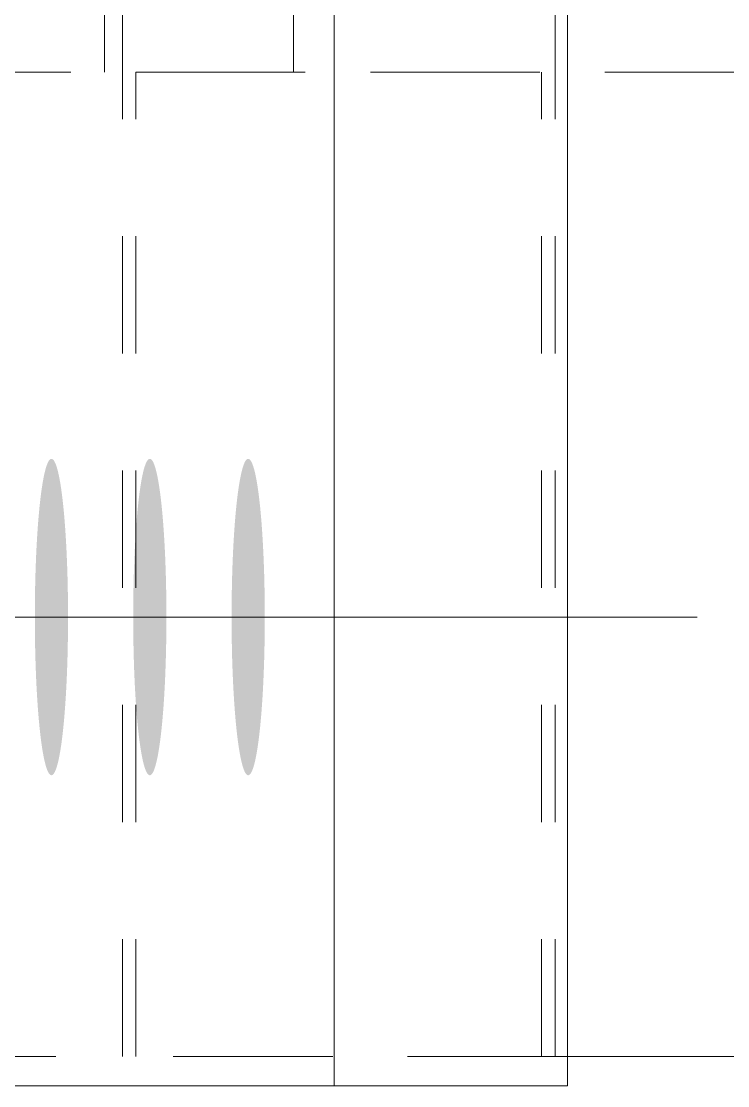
# Model space of a CAD drawing. Header units: millimetres. Extents: x 2 to 825, y 1 to 579.
# Drawn here: x 38.33 to 44.35, y 433.91 to 443 of the extents above; entities that cross this region are included whole.
import ezdxf

# ---------------------------------------------------------------- set-up
doc = ezdxf.new("R2010")
doc.units = ezdxf.units.MM
doc.linetypes.add('XKITLINE00', pattern=[0])
doc.linetypes.add('XKITLINE01', pattern=[4, 1, -1, 1, -1])
doc.layers.add('Bolt', color=3, linetype='Continuous', lineweight=0)
doc.layers.add('Part', color=2, linetype='Continuous', lineweight=0)

# ---------------------------------------------------------------- blocks, each defined once
blk = doc.blocks.new('*A80')
at = {"layer": 'Bolt'}
for points in [[(38.727, 437.8818), (38.7268, 437.8487), (38.7266, 437.8156), (38.7263, 437.7826), (38.7259, 437.7497), (38.7255, 437.7169), (38.7249, 437.6841), (38.7243, 437.6516), (38.7236, 437.6192), (38.7228, 437.5869), (38.7219, 437.5549), (38.7209, 437.5231), (38.7199, 437.4915), (38.7187, 437.4601), (38.7175, 437.4291), (38.7162, 437.3983), (38.7149, 437.3679), (38.7134, 437.3377), (38.7119, 437.308), (38.7103, 437.2786), (38.7086, 437.2495), (38.7069, 437.2209), (38.705, 437.1927), (38.7031, 437.1649), (38.7012, 437.1376), (38.6991, 437.1107), (38.697, 437.0844), (38.6949, 437.0585), (38.6926, 437.0332), (38.6903, 437.0083), (38.688, 436.9841), (38.6855, 436.9603), (38.683, 436.9372), (38.6805, 436.9147), (38.6779, 436.8927), (38.6752, 436.8714), (38.6725, 436.8507), (38.6698, 436.8306), (38.6669, 436.8112), (38.6641, 436.7925), (38.6612, 436.7744), (38.6582, 436.757), (38.6552, 436.7403), (38.6521, 436.7243), (38.6491, 436.7091), (38.6459, 436.6946), (38.6428, 436.6808), (38.6396, 436.6677), (38.6364, 436.6554), (38.6331, 436.6439), (38.6298, 436.6331), (38.6265, 436.6231), (38.6232, 436.6138), (38.6198, 436.6054), (38.6164, 436.5977), (38.613, 436.5909), (38.6096, 436.5848), (38.6062, 436.5795), (38.6027, 436.5751), (38.5993, 436.5714), (38.5958, 436.5686), (38.5923, 436.5666), (38.5889, 436.5653), (38.5854, 436.5649), (38.5819, 436.5653), (38.5784, 436.5666), (38.575, 436.5686), (38.5715, 436.5714), (38.5681, 436.5751), (38.5646, 436.5795), (38.5612, 436.5848), (38.5578, 436.5909), (38.5544, 436.5977), (38.551, 436.6054), (38.5476, 436.6138), (38.5443, 436.6231), (38.541, 436.6331), (38.5377, 436.6439), (38.5344, 436.6554), (38.5312, 436.6677), (38.528, 436.6808), (38.5248, 436.6946), (38.5217, 436.7091), (38.5186, 436.7243), (38.5156, 436.7403), (38.5126, 436.757), (38.5096, 436.7744), (38.5067, 436.7925), (38.5039, 436.8112), (38.501, 436.8306), (38.4983, 436.8507), (38.4956, 436.8714), (38.4929, 436.8927), (38.4903, 436.9147), (38.4878, 436.9372), (38.4853, 436.9603), (38.4828, 436.9841), (38.4805, 437.0083), (38.4782, 437.0332), (38.4759, 437.0585), (38.4738, 437.0844), (38.4717, 437.1107), (38.4696, 437.1376), (38.4677, 437.1649), (38.4658, 437.1927), (38.4639, 437.2209), (38.4622, 437.2495), (38.4605, 437.2786), (38.4589, 437.308), (38.4574, 437.3377), (38.4559, 437.3679), (38.4546, 437.3983), (38.4533, 437.4291), (38.4521, 437.4601), (38.4509, 437.4915), (38.4499, 437.5231), (38.4489, 437.5549), (38.448, 437.5869), (38.4472, 437.6192), (38.4465, 437.6516), (38.4459, 437.6841), (38.4453, 437.7169), (38.4449, 437.7497), (38.4445, 437.7826), (38.4442, 437.8156), (38.444, 437.8487), (38.4438, 437.8818), (38.4438, 437.9149), (38.4438, 437.9481), (38.444, 437.9812), (38.4442, 438.0142), (38.4445, 438.0473), (38.4449, 438.0802), (38.4453, 438.113), (38.4459, 438.1457), (38.4465, 438.1783), (38.4472, 438.2107), (38.448, 438.243), (38.4489, 438.275), (38.4499, 438.3068), (38.4509, 438.3384), (38.4521, 438.3697), (38.4533, 438.4008), (38.4546, 438.4316), (38.4559, 438.462), (38.4574, 438.4921), (38.4589, 438.5219), (38.4605, 438.5513), (38.4622, 438.5803), (38.4639, 438.609), (38.4658, 438.6372), (38.4677, 438.665), (38.4696, 438.6923), (38.4717, 438.7191), (38.4738, 438.7455), (38.4759, 438.7714), (38.4782, 438.7967), (38.4805, 438.8215), (38.4828, 438.8458), (38.4853, 438.8695), (38.4878, 438.8927), (38.4903, 438.9152), (38.4929, 438.9372), (38.4956, 438.9585), (38.4983, 438.9792), (38.501, 438.9993), (38.5039, 439.0187), (38.5067, 439.0374), (38.5096, 439.0555), (38.5126, 439.0729), (38.5156, 439.0896), (38.5186, 439.1055), (38.5217, 439.1208), (38.5248, 439.1353), (38.528, 439.1491), (38.5312, 439.1622), (38.5344, 439.1745), (38.5377, 439.186), (38.541, 439.1968), (38.5443, 439.2068), (38.5476, 439.216), (38.551, 439.2245), (38.5544, 439.2321), (38.5578, 439.239), (38.5612, 439.2451), (38.5646, 439.2503), (38.5681, 439.2548), (38.5715, 439.2584), (38.575, 439.2613), (38.5784, 439.2633), (38.5819, 439.2645), (38.5854, 439.2649), (38.5889, 439.2645), (38.5923, 439.2633), (38.5958, 439.2613), (38.5993, 439.2584), (38.6027, 439.2548), (38.6062, 439.2503), (38.6096, 439.2451), (38.613, 439.239), (38.6164, 439.2321), (38.6198, 439.2245), (38.6232, 439.216), (38.6265, 439.2068), (38.6298, 439.1968), (38.6331, 439.186), (38.6364, 439.1745), (38.6396, 439.1622), (38.6428, 439.1491), (38.6459, 439.1353), (38.6491, 439.1208), (38.6521, 439.1055), (38.6552, 439.0896), (38.6582, 439.0729), (38.6612, 439.0555), (38.6641, 439.0374), (38.6669, 439.0187), (38.6698, 438.9993), (38.6725, 438.9792), (38.6752, 438.9585), (38.6779, 438.9372), (38.6805, 438.9152), (38.683, 438.8927), (38.6855, 438.8695), (38.688, 438.8458), (38.6903, 438.8215), (38.6926, 438.7967), (38.6949, 438.7714), (38.697, 438.7455), (38.6991, 438.7191), (38.7012, 438.6923), (38.7031, 438.665), (38.705, 438.6372), (38.7069, 438.609), (38.7086, 438.5803), (38.7103, 438.5513), (38.7119, 438.5219), (38.7134, 438.4921), (38.7149, 438.462), (38.7162, 438.4316), (38.7175, 438.4008), (38.7187, 438.3697), (38.7199, 438.3384), (38.7209, 438.3068), (38.7219, 438.275), (38.7228, 438.243), (38.7236, 438.2107), (38.7243, 438.1783), (38.7249, 438.1457), (38.7255, 438.113), (38.7259, 438.0802), (38.7263, 438.0473), (38.7266, 438.0142), (38.7268, 437.9812), (38.727, 437.9481), (38.727, 437.9149)], [(39.5661, 437.8818), (39.566, 437.8487), (39.5658, 437.8156), (39.5655, 437.7826), (39.5651, 437.7497), (39.5646, 437.7169), (39.5641, 437.6841), (39.5634, 437.6516), (39.5627, 437.6192), (39.5619, 437.5869), (39.561, 437.5549), (39.5601, 437.5231), (39.559, 437.4915), (39.5579, 437.4601), (39.5567, 437.4291), (39.5554, 437.3983), (39.554, 437.3679), (39.5526, 437.3377), (39.551, 437.308), (39.5494, 437.2786), (39.5478, 437.2495), (39.546, 437.2209), (39.5442, 437.1927), (39.5423, 437.1649), (39.5403, 437.1376), (39.5383, 437.1107), (39.5362, 437.0844), (39.534, 437.0585), (39.5318, 437.0332), (39.5295, 437.0083), (39.5271, 436.9841), (39.5247, 436.9603), (39.5222, 436.9372), (39.5197, 436.9147), (39.517, 436.8927), (39.5144, 436.8714), (39.5117, 436.8507), (39.5089, 436.8306), (39.5061, 436.8112), (39.5032, 436.7925), (39.5003, 436.7744), (39.4974, 436.757), (39.4944, 436.7403), (39.4913, 436.7243), (39.4882, 436.7091), (39.4851, 436.6946), (39.4819, 436.6808), (39.4787, 436.6677), (39.4755, 436.6554), (39.4723, 436.6439), (39.469, 436.6331), (39.4657, 436.6231), (39.4623, 436.6138), (39.459, 436.6054), (39.4556, 436.5977), (39.4522, 436.5909), (39.4488, 436.5848), (39.4453, 436.5795), (39.4419, 436.5751), (39.4384, 436.5714), (39.435, 436.5686), (39.4315, 436.5666), (39.428, 436.5653), (39.4246, 436.5649), (39.4211, 436.5653), (39.4176, 436.5666), (39.4141, 436.5686), (39.4107, 436.5714), (39.4072, 436.5751), (39.4038, 436.5795), (39.4003, 436.5848), (39.3969, 436.5909), (39.3935, 436.5977), (39.3901, 436.6054), (39.3868, 436.6138), (39.3834, 436.6231), (39.3801, 436.6331), (39.3768, 436.6439), (39.3736, 436.6554), (39.3704, 436.6677), (39.3672, 436.6808), (39.364, 436.6946), (39.3609, 436.7091), (39.3578, 436.7243), (39.3548, 436.7403), (39.3518, 436.757), (39.3488, 436.7744), (39.3459, 436.7925), (39.343, 436.8112), (39.3402, 436.8306), (39.3374, 436.8507), (39.3347, 436.8714), (39.3321, 436.8927), (39.3295, 436.9147), (39.3269, 436.9372), (39.3244, 436.9603), (39.322, 436.9841), (39.3196, 437.0083), (39.3173, 437.0332), (39.3151, 437.0585), (39.3129, 437.0844), (39.3108, 437.1107), (39.3088, 437.1376), (39.3068, 437.1649), (39.3049, 437.1927), (39.3031, 437.2209), (39.3013, 437.2495), (39.2997, 437.2786), (39.2981, 437.308), (39.2965, 437.3377), (39.2951, 437.3679), (39.2937, 437.3983), (39.2924, 437.4291), (39.2912, 437.4601), (39.2901, 437.4915), (39.289, 437.5231), (39.2881, 437.5549), (39.2872, 437.5869), (39.2864, 437.6192), (39.2857, 437.6516), (39.285, 437.6841), (39.2845, 437.7169), (39.284, 437.7497), (39.2836, 437.7826), (39.2833, 437.8156), (39.2831, 437.8487), (39.283, 437.8818), (39.2829, 437.9149), (39.283, 437.9481), (39.2831, 437.9812), (39.2833, 438.0142), (39.2836, 438.0473), (39.284, 438.0802), (39.2845, 438.113), (39.285, 438.1457), (39.2857, 438.1783), (39.2864, 438.2107), (39.2872, 438.243), (39.2881, 438.275), (39.289, 438.3068), (39.2901, 438.3384), (39.2912, 438.3697), (39.2924, 438.4008), (39.2937, 438.4316), (39.2951, 438.462), (39.2965, 438.4921), (39.2981, 438.5219), (39.2997, 438.5513), (39.3013, 438.5803), (39.3031, 438.609), (39.3049, 438.6372), (39.3068, 438.665), (39.3088, 438.6923), (39.3108, 438.7191), (39.3129, 438.7455), (39.3151, 438.7714), (39.3173, 438.7967), (39.3196, 438.8215), (39.322, 438.8458), (39.3244, 438.8695), (39.3269, 438.8927), (39.3295, 438.9152), (39.3321, 438.9372), (39.3347, 438.9585), (39.3374, 438.9792), (39.3402, 438.9993), (39.343, 439.0187), (39.3459, 439.0374), (39.3488, 439.0555), (39.3518, 439.0729), (39.3548, 439.0896), (39.3578, 439.1055), (39.3609, 439.1208), (39.364, 439.1353), (39.3672, 439.1491), (39.3704, 439.1622), (39.3736, 439.1745), (39.3768, 439.186), (39.3801, 439.1968), (39.3834, 439.2068), (39.3868, 439.216), (39.3901, 439.2245), (39.3935, 439.2321), (39.3969, 439.239), (39.4003, 439.2451), (39.4038, 439.2503), (39.4072, 439.2548), (39.4107, 439.2584), (39.4141, 439.2613), (39.4176, 439.2633), (39.4211, 439.2645), (39.4246, 439.2649), (39.428, 439.2645), (39.4315, 439.2633), (39.435, 439.2613), (39.4384, 439.2584), (39.4419, 439.2548), (39.4453, 439.2503), (39.4488, 439.2451), (39.4522, 439.239), (39.4556, 439.2321), (39.459, 439.2245), (39.4623, 439.216), (39.4657, 439.2068), (39.469, 439.1968), (39.4723, 439.186), (39.4755, 439.1745), (39.4787, 439.1622), (39.4819, 439.1491), (39.4851, 439.1353), (39.4882, 439.1208), (39.4913, 439.1055), (39.4944, 439.0896), (39.4974, 439.0729), (39.5003, 439.0555), (39.5032, 439.0374), (39.5061, 439.0187), (39.5089, 438.9993), (39.5117, 438.9792), (39.5144, 438.9585), (39.517, 438.9372), (39.5197, 438.9152), (39.5222, 438.8927), (39.5247, 438.8695), (39.5271, 438.8458), (39.5295, 438.8215), (39.5318, 438.7967), (39.534, 438.7714), (39.5362, 438.7455), (39.5383, 438.7191), (39.5403, 438.6923), (39.5423, 438.665), (39.5442, 438.6372), (39.546, 438.609), (39.5478, 438.5803), (39.5494, 438.5513), (39.551, 438.5219), (39.5526, 438.4921), (39.554, 438.462), (39.5554, 438.4316), (39.5567, 438.4008), (39.5579, 438.3697), (39.559, 438.3384), (39.5601, 438.3068), (39.561, 438.275), (39.5619, 438.243), (39.5627, 438.2107), (39.5634, 438.1783), (39.5641, 438.1457), (39.5646, 438.113), (39.5651, 438.0802), (39.5655, 438.0473), (39.5658, 438.0142), (39.566, 437.9812), (39.5661, 437.9481), (39.5662, 437.9149)], [(40.4053, 437.8818), (40.4051, 437.8487), (40.4049, 437.8156), (40.4046, 437.7826), (40.4043, 437.7497), (40.4038, 437.7169), (40.4032, 437.6841), (40.4026, 437.6516), (40.4019, 437.6192), (40.4011, 437.5869), (40.4002, 437.5549), (40.3992, 437.5231), (40.3982, 437.4915), (40.397, 437.4601), (40.3958, 437.4291), (40.3945, 437.3983), (40.3932, 437.3679), (40.3917, 437.3377), (40.3902, 437.308), (40.3886, 437.2786), (40.3869, 437.2495), (40.3852, 437.2209), (40.3833, 437.1927), (40.3815, 437.1649), (40.3795, 437.1376), (40.3775, 437.1107), (40.3753, 437.0844), (40.3732, 437.0585), (40.3709, 437.0332), (40.3686, 437.0083), (40.3663, 436.9841), (40.3638, 436.9603), (40.3614, 436.9372), (40.3588, 436.9147), (40.3562, 436.8927), (40.3535, 436.8714), (40.3508, 436.8507), (40.3481, 436.8306), (40.3453, 436.8112), (40.3424, 436.7925), (40.3395, 436.7744), (40.3365, 436.757), (40.3335, 436.7403), (40.3305, 436.7243), (40.3274, 436.7091), (40.3243, 436.6946), (40.3211, 436.6808), (40.3179, 436.6677), (40.3147, 436.6554), (40.3114, 436.6439), (40.3081, 436.6331), (40.3048, 436.6231), (40.3015, 436.6138), (40.2981, 436.6054), (40.2947, 436.5977), (40.2913, 436.5909), (40.2879, 436.5848), (40.2845, 436.5795), (40.281, 436.5751), (40.2776, 436.5714), (40.2741, 436.5686), (40.2707, 436.5666), (40.2672, 436.5653), (40.2637, 436.5649), (40.2602, 436.5653), (40.2568, 436.5666), (40.2533, 436.5686), (40.2498, 436.5714), (40.2464, 436.5751), (40.2429, 436.5795), (40.2395, 436.5848), (40.2361, 436.5909), (40.2327, 436.5977), (40.2293, 436.6054), (40.2259, 436.6138), (40.2226, 436.6231), (40.2193, 436.6331), (40.216, 436.6439), (40.2127, 436.6554), (40.2095, 436.6677), (40.2063, 436.6808), (40.2032, 436.6946), (40.2, 436.7091), (40.197, 436.7243), (40.1939, 436.7403), (40.1909, 436.757), (40.188, 436.7744), (40.185, 436.7925), (40.1822, 436.8112), (40.1794, 436.8306), (40.1766, 436.8507), (40.1739, 436.8714), (40.1712, 436.8927), (40.1686, 436.9147), (40.1661, 436.9372), (40.1636, 436.9603), (40.1612, 436.9841), (40.1588, 437.0083), (40.1565, 437.0332), (40.1542, 437.0585), (40.1521, 437.0844), (40.15, 437.1107), (40.1479, 437.1376), (40.146, 437.1649), (40.1441, 437.1927), (40.1423, 437.2209), (40.1405, 437.2495), (40.1388, 437.2786), (40.1372, 437.308), (40.1357, 437.3377), (40.1343, 437.3679), (40.1329, 437.3983), (40.1316, 437.4291), (40.1304, 437.4601), (40.1293, 437.4915), (40.1282, 437.5231), (40.1272, 437.5549), (40.1263, 437.5869), (40.1255, 437.6192), (40.1248, 437.6516), (40.1242, 437.6841), (40.1236, 437.7169), (40.1232, 437.7497), (40.1228, 437.7826), (40.1225, 437.8156), (40.1223, 437.8487), (40.1221, 437.8818), (40.1221, 437.9149), (40.1221, 437.9481), (40.1223, 437.9812), (40.1225, 438.0142), (40.1228, 438.0473), (40.1232, 438.0802), (40.1236, 438.113), (40.1242, 438.1457), (40.1248, 438.1783), (40.1255, 438.2107), (40.1263, 438.243), (40.1272, 438.275), (40.1282, 438.3068), (40.1293, 438.3384), (40.1304, 438.3697), (40.1316, 438.4008), (40.1329, 438.4316), (40.1343, 438.462), (40.1357, 438.4921), (40.1372, 438.5219), (40.1388, 438.5513), (40.1405, 438.5803), (40.1423, 438.609), (40.1441, 438.6372), (40.146, 438.665), (40.1479, 438.6923), (40.15, 438.7191), (40.1521, 438.7455), (40.1542, 438.7714), (40.1565, 438.7967), (40.1588, 438.8215), (40.1612, 438.8458), (40.1636, 438.8695), (40.1661, 438.8927), (40.1686, 438.9152), (40.1712, 438.9372), (40.1739, 438.9585), (40.1766, 438.9792), (40.1794, 438.9993), (40.1822, 439.0187), (40.185, 439.0374), (40.188, 439.0555), (40.1909, 439.0729), (40.1939, 439.0896), (40.197, 439.1055), (40.2, 439.1208), (40.2032, 439.1353), (40.2063, 439.1491), (40.2095, 439.1622), (40.2127, 439.1745), (40.216, 439.186), (40.2193, 439.1968), (40.2226, 439.2068), (40.2259, 439.216), (40.2293, 439.2245), (40.2327, 439.2321), (40.2361, 439.239), (40.2395, 439.2451), (40.2429, 439.2503), (40.2464, 439.2548), (40.2498, 439.2584), (40.2533, 439.2613), (40.2568, 439.2633), (40.2602, 439.2645), (40.2637, 439.2649), (40.2672, 439.2645), (40.2707, 439.2633), (40.2741, 439.2613), (40.2776, 439.2584), (40.281, 439.2548), (40.2845, 439.2503), (40.2879, 439.2451), (40.2913, 439.239), (40.2947, 439.2321), (40.2981, 439.2245), (40.3015, 439.216), (40.3048, 439.2068), (40.3081, 439.1968), (40.3114, 439.186), (40.3147, 439.1745), (40.3179, 439.1622), (40.3211, 439.1491), (40.3243, 439.1353), (40.3274, 439.1208), (40.3305, 439.1055), (40.3335, 439.0896), (40.3365, 439.0729), (40.3395, 439.0555), (40.3424, 439.0374), (40.3453, 439.0187), (40.3481, 438.9993), (40.3508, 438.9792), (40.3535, 438.9585), (40.3562, 438.9372), (40.3588, 438.9152), (40.3614, 438.8927), (40.3638, 438.8695), (40.3663, 438.8458), (40.3686, 438.8215), (40.3709, 438.7967), (40.3732, 438.7714), (40.3753, 438.7455), (40.3775, 438.7191), (40.3795, 438.6923), (40.3815, 438.665), (40.3833, 438.6372), (40.3852, 438.609), (40.3869, 438.5803), (40.3886, 438.5513), (40.3902, 438.5219), (40.3917, 438.4921), (40.3932, 438.462), (40.3945, 438.4316), (40.3958, 438.4008), (40.397, 438.3697), (40.3982, 438.3384), (40.3992, 438.3068), (40.4002, 438.275), (40.4011, 438.243), (40.4019, 438.2107), (40.4026, 438.1783), (40.4032, 438.1457), (40.4038, 438.113), (40.4043, 438.0802), (40.4046, 438.0473), (40.4049, 438.0142), (40.4051, 437.9812), (40.4053, 437.9481), (40.4053, 437.9149)]]:
    blk.add_hatch(color=3, dxfattribs=at).paths.add_polyline_path(points, flags=17)
at = {"layer": 'Bolt', "color": 3, "linetype": 'XKITLINE00', "lineweight": 0}
for p, q in [((32.0961, 437.9149), (39.0575, 437.9149)), ((32.9353, 437.9149), (39.8967, 437.9149)), ((35.4528, 437.9149), (42.4142, 437.9149)), ((36.2919, 437.9149), (43.2533, 437.9149)), ((37.1311, 437.9149), (44.0925, 437.9149))]:
    blk.add_line(p, q, dxfattribs=at)
blk = doc.blocks.new('*A82')
at = {"layer": 'Part', "color": 7, "linetype": 'XKITLINE01', "lineweight": 0}
for p, q in [((39.1904, 434.1649), (39.1904, 451.6649)), ((42.882, 434.1649), (42.882, 451.6649)), ((39.3064, 434.1649), (39.3064, 442.5649)), ((39.3064, 442.5649), (250.4829, 442.5649)), ((42.766, 434.1649), (42.766, 442.5649)), ((42.9869, 434.1649), (39.1904, 434.1649))]:
    blk.add_line(p, q, dxfattribs=at)
at = {"layer": 'Part', "color": 2, "linetype": 'XKITLINE00', "lineweight": 0}
blk.add_line((250.4829, 434.1649), (42.9869, 434.1649), dxfattribs=at)
blk = doc.blocks.new('*A119')
at = {"layer": 'Part', "color": 2, "linetype": 'XKITLINE00', "lineweight": 0}
for p, q in [((40.998, 433.9149), (40.998, 451.9149)), ((42.9869, 433.9149), (42.9869, 451.9149)), ((42.9869, 433.9149), (33.4455, 433.9149))]:
    blk.add_line(p, q, dxfattribs=at)
blk = doc.blocks.new('*A120')
at = {"layer": 'Part', "color": 7, "linetype": 'XKITLINE01', "lineweight": 0}
for p, q in [((39.0372, 443.2649), (39.0372, 442.5649)), ((40.6504, 442.5649), (40.6504, 443.2649)), ((232.7511, 442.5649), (35.7436, 442.5649)), ((35.6239, 434.1649), (232.9311, 434.1649))]:
    blk.add_line(p, q, dxfattribs=at)

msp = doc.modelspace()

# ---------------------------------------------------------------- block references
at = {"lineweight": 0}
for name in ['*A119', '*A120', '*A80']:
    msp.add_blockref(name, (0, 0), dxfattribs=at)
at = {"layer": 'Part', "lineweight": 0}
msp.add_blockref('*A82', (0, 0), dxfattribs=at)

doc.saveas('drawing.dxf')
